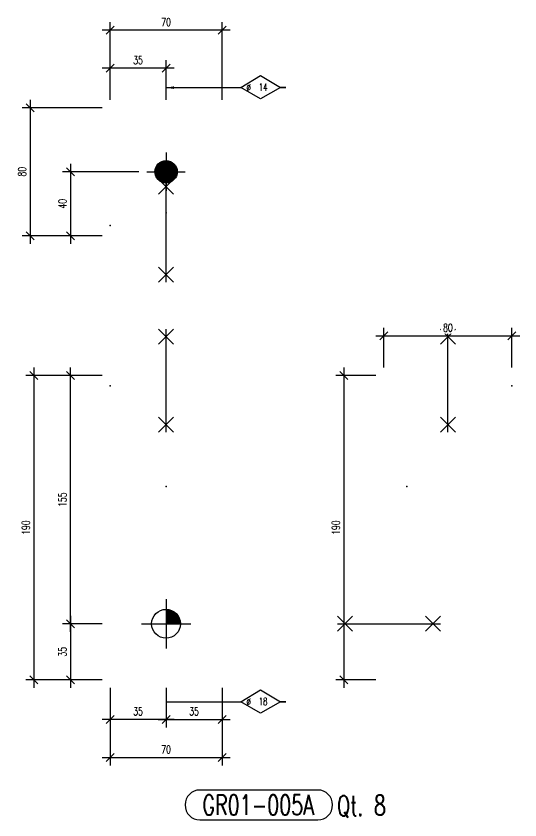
# Model space of a CAD drawing. Extents: x -37120 to -36153, y 6373 to 6924.
# Drawn here: x -37120 to -36805, y 6373 to 6875 of the extents above; entities that cross this region are included whole.
import ezdxf
from ezdxf.enums import TextEntityAlignment as Align

# ---------------------------------------------------------------- set-up
doc = ezdxf.new("R2010")
doc.units = 0
doc.header["$LTSCALE"] = 10
doc.header["$MEASUREMENT"] = 0
doc.linetypes.add('DASHDOT', pattern=[1, 0.5, -0.25, 0, -0.25])
doc.linetypes.add('HIDDEN', pattern=[0.375, 0.25, -0.125])
doc.layers.get('0').update_dxf_attribs({"linetype": 'CONTINUOUS'})
doc.layers.get('Defpoints').update_dxf_attribs({"linetype": 'CONTINUOUS'})
for name, color, linetype in [('A', 2, 'DASHDOT'), ('CONTORNO3', 1, 'CONTINUOUS'), ('FORIR', 4, 'CONTINUOUS'), ('G', 3, 'CONTINUOUS'), ('MARK_QTA', 4, 'CONTINUOUS'), ('MARK_SLOT', 6, 'CONTINUOUS'), ('TR', 6, 'HIDDEN')]:
    doc.layers.add(name, color=color, linetype=linetype)
doc.styles.add('1', font='romans', dxfattribs={"width": 0.7, "height": 2.8})
doc.styles.add('MARK', font='ROMANS', dxfattribs={"width": 0.7})
doc.styles.add('ROMANS', font='romans.shx', dxfattribs={"width": 0.7})
doc.dimstyles.new('1-2.5', dxfattribs={"dimscale": 2.5, "dimtxt": 2, "dimasz": 2, "dimexe": 2, "dimexo": 2, "dimgap": 1, "dimtad": 1, "dimdec": 0, "dimzin": 0, "dimdsep": 46, "dimtxsty": 'ROMANS', "dimblk": 'OBLIQUE', "dimcen": 0, "dimdle": 2, "dimclrd": 1, "dimclre": 1, "dimclrt": 4, "dimadec": 0, "dimazin": 0, "dimtfac": 1, "dimtdec": 0, "dimtofl": 0, "dimtmove": 0, "dimatfit": 3, "dimfxl": 1, "dimtfill": 1, "dimtolj": 1, "dimtzin": 0, "dimarcsym": 0})

# ---------------------------------------------------------------- blocks, each defined once
blk = doc.blocks.new('M16')
for p, q in [((0, 15.43), (0, -15.43)), ((-15.43, 0), (15.43, 0))]:
    blk.add_line(p, q)
at = {"color": 4, "const_width": 9.01}
blk.add_lwpolyline([(4.51, 0, 0.414214), (0, 4.51)], format="xyb", dxfattribs=at)
at = {"color": 4}
blk.add_circle((0, 0), 9, dxfattribs=at)
at = {"flags": 1}
blk.add_attdef('TOLE', (16.67, -8.27), '', height=5.26, dxfattribs=at)
blk = doc.blocks.new('MS')
at = {"color": 6}
for p, q in [((-4.65, 22.79), (4.65, 32.1)), ((-4.65, 32.1), (4.65, 22.79)), ((-4.65, -22.79), (4.65, -32.1)), ((-4.65, -32.1), (4.65, -22.79))]:
    blk.add_line(p, q, dxfattribs=at)
at = {"color": 3}
blk.add_line((0, -32.1), (0, 32.1), dxfattribs=at)
at = {"flags": 1}
for tag, p, height in [('DIAM', (0, 0), 8.01), ('TOLE', (1.27, -9.73), 5.26), ('AVAN', (1.27, -18.16), 5.26), ('DIET', (1.27, -24.59), 5.26)]:
    blk.add_attdef(tag, p, '', height=height, dxfattribs=at)
blk = doc.blocks.new('3D_INFOPOS')
blk.add_point((0, 0))
at = {"layer": 'FORIR', "flags": 1}
blk.add_attdef('POS_PEZ', (7.55, -4.31), '', height=5.26, dxfattribs=at)
blk = doc.blocks.new('M8_PRO')
at = {"layer": 'MARK_SLOT'}
blk.add_lwpolyline([(3.73, 7.47, 1), (3.73, 0), (33.15, 0, 1), (33.15, 7.47)], format="xyb", close=True, dxfattribs=at)
at = {"style": 'MARK', "width": 0.7, "flags": 1}
for tag, p in [('TRA_PEZ', (-2.51, 11.92)), ('SUN_LIS', (-2.51, 10.85)), ('PUN_LIS', (-2.51, 11.39)), ('DES_PEZ', (-2.51, 10.31)), ('NOT_PEZ', (-2.51, 9.78)), ('TIP_PEZ', (-2.51, 9.24)), ('ING_PEZ', (-2.51, 8.71)), ('MCL_PEZ', (-2.51, 8.17)), ('COD_PEZ', (-2.51, 7.64)), ('COS_PEZ', (-2.51, 7.1)), ('DIM_PRO', (-2.51, 6.57))]:
    blk.add_attdef(tag, p, '', height=0.35, dxfattribs=at)
at = {"style": 'MARK', "width": 0.7}
blk.add_attdef('MAR_PEZ', text='', height=5, dxfattribs=at).set_placement((13.59, 3.73), align=Align.MIDDLE)
at = {"layer": 'MARK_QTA', "style": 'MARK', "width": 0.7}
blk.add_text('Qt.', height=5, dxfattribs=at).set_placement((41.27, 3.31), align=Align.MIDDLE)
blk.add_attdef('QTA_PEZ', (81.82, 1.18), '', height=5, dxfattribs=at)
blk = doc.blocks.new('3D_INFOM')
blk.add_point((0, 0))
at = {"layer": 'FORIR', "flags": 1}
blk.add_attdef('MARK', (7.55, -4.31), '', height=5.26, dxfattribs=at)
blk = doc.blocks.new('M12')
for p, q in [((0, 12), (0, -12)), ((-12, 0), (12, 0))]:
    blk.add_line(p, q)
at = {"color": 4, "const_width": 7.01}
blk.add_lwpolyline([(-3.51, 0, 1), (3.51, 0, 1)], format="xyb", close=True, dxfattribs=at)
at = {"color": 4}
blk.add_circle((0, 0), 7, dxfattribs=at)
at = {"flags": 1}
blk.add_attdef('TOLE', (12.42, -6.12), '', height=5.26, dxfattribs=at)
blk = doc.blocks.new('_OBLIQUE')
at = {"color": 0, "linetype": 'ByBlock'}
blk.add_line((-0.5, -0.5), (0.5, 0.5), dxfattribs=at)
blk = doc.blocks.new('*D45')
at = {"color": 1, "lineweight": -2, "transparency": 16777216}
for p, q in [((-37085.58, 6500.1), (-37085.58, 6455.11)), ((-37065.83, 6495.1), (-37090.58, 6495.1)), ((-37065.83, 6460.11), (-37090.58, 6460.11))]:
    blk.add_line(p, q, dxfattribs=at)
at = {"layer": 'Defpoints', "color": 0, "transparency": 16777216}
for p in [(-37060.83, 6495.1), (-37085.58, 6460.11), (-37060.83, 6460.11)]:
    blk.add_point(p, dxfattribs=at)
at = {"color": 1, "lineweight": -2, "transparency": 16777216, "xscale": 5, "yscale": 5, "zscale": 5}
for p, rotation in [((-37085.58, 6495.1), 90), ((-37085.58, 6460.11), 270)]:
    blk.add_blockref('_OBLIQUE', p, dxfattribs=dict(at, rotation=rotation))
at = {"color": 4, "transparency": 16777216, "insert": (-37090.58, 6477.6), "char_height": 5, "attachment_point": 5, "rotation": 90, "style": 'ROMANS', "bg_fill": 3, "box_fill_scale": 1.25, "bg_fill_color": 256, "bg_fill_true_color": 13158600, "bg_fill_transparency": 0}
blk.add_mtext('\\A1;35', dxfattribs=at)
blk = doc.blocks.new('*D46')
at = {"color": 1, "lineweight": -2, "transparency": 16777216}
for p, q in [((-37085.58, 6490.1), (-37085.58, 6655.11)), ((-37065.83, 6650.11), (-37090.58, 6650.11)), ((-37065.83, 6495.1), (-37090.58, 6495.1))]:
    blk.add_line(p, q, dxfattribs=at)
at = {"layer": 'Defpoints', "color": 0, "transparency": 16777216}
for p in [(-37085.58, 6650.11), (-37060.83, 6650.11), (-37060.83, 6495.1)]:
    blk.add_point(p, dxfattribs=at)
at = {"color": 1, "lineweight": -2, "transparency": 16777216, "xscale": 5, "yscale": 5, "zscale": 5}
for p, rotation in [((-37085.58, 6650.11), 90), ((-37085.58, 6495.1), 270)]:
    blk.add_blockref('_OBLIQUE', p, dxfattribs=dict(at, rotation=rotation))
at = {"color": 4, "transparency": 16777216, "insert": (-37090.58, 6572.6), "char_height": 5, "attachment_point": 5, "rotation": 90, "style": 'ROMANS', "bg_fill": 3, "box_fill_scale": 1.25, "bg_fill_color": 256, "bg_fill_true_color": 13158600, "bg_fill_transparency": 0}
blk.add_mtext('\\A1;155', dxfattribs=at)
blk = doc.blocks.new('*D47')
at = {"color": 1, "lineweight": -2, "transparency": 16777216}
for p, q in [((-37108.41, 6655.11), (-37108.41, 6455.11)), ((-37065.83, 6650.11), (-37113.41, 6650.11)), ((-37065.83, 6460.11), (-37113.41, 6460.11))]:
    blk.add_line(p, q, dxfattribs=at)
at = {"layer": 'Defpoints', "color": 0, "transparency": 16777216}
for p in [(-37060.83, 6650.11), (-37108.41, 6460.11), (-37060.83, 6460.11)]:
    blk.add_point(p, dxfattribs=at)
at = {"color": 1, "lineweight": -2, "transparency": 16777216, "xscale": 5, "yscale": 5, "zscale": 5}
for p, rotation in [((-37108.41, 6650.11), 90), ((-37108.41, 6460.11), 270)]:
    blk.add_blockref('_OBLIQUE', p, dxfattribs=dict(at, rotation=rotation))
at = {"color": 4, "transparency": 16777216, "insert": (-37113.41, 6555.11), "char_height": 5, "attachment_point": 5, "rotation": 90, "style": 'ROMANS', "bg_fill": 3, "box_fill_scale": 1.25, "bg_fill_color": 256, "bg_fill_true_color": 13158600, "bg_fill_transparency": 0}
blk.add_mtext('\\A1;190', dxfattribs=at)
blk = doc.blocks.new('*D48')
at = {"color": 1, "lineweight": -2, "transparency": 16777216}
for p, q in [((-37025.83, 6455.11), (-37025.83, 6430.4)), ((-36990.83, 6455.11), (-36990.83, 6430.4)), ((-37030.83, 6435.4), (-36985.83, 6435.4))]:
    blk.add_line(p, q, dxfattribs=at)
at = {"layer": 'Defpoints', "color": 0, "transparency": 16777216}
for p in [(-37025.83, 6460.11), (-36990.83, 6460.11), (-36990.83, 6435.4)]:
    blk.add_point(p, dxfattribs=at)
at = {"color": 1, "lineweight": -2, "transparency": 16777216, "xscale": 5, "yscale": 5, "zscale": 5, "rotation": 180}
blk.add_blockref('_OBLIQUE', (-37025.83, 6435.4), dxfattribs=at)
at = {"color": 1, "lineweight": -2, "transparency": 16777216, "xscale": 5, "yscale": 5, "zscale": 5}
blk.add_blockref('_OBLIQUE', (-36990.83, 6435.4), dxfattribs=at)
at = {"color": 4, "transparency": 16777216, "insert": (-37008.33, 6440.4), "char_height": 5, "attachment_point": 5, "style": 'ROMANS', "bg_fill": 3, "box_fill_scale": 1.25, "bg_fill_color": 256, "bg_fill_true_color": 13158600, "bg_fill_transparency": 0}
blk.add_mtext('\\A1;35', dxfattribs=at)
blk = doc.blocks.new('*D49')
at = {"color": 1, "lineweight": -2, "transparency": 16777216}
for p, q in [((-37060.83, 6455.11), (-37060.83, 6430.4)), ((-37025.83, 6455.11), (-37025.83, 6430.4)), ((-37020.83, 6435.4), (-37065.83, 6435.4))]:
    blk.add_line(p, q, dxfattribs=at)
at = {"layer": 'Defpoints', "color": 0, "transparency": 16777216}
for p in [(-37060.83, 6460.11), (-37025.83, 6460.11), (-37060.83, 6435.4)]:
    blk.add_point(p, dxfattribs=at)
at = {"color": 1, "lineweight": -2, "transparency": 16777216, "xscale": 5, "yscale": 5, "zscale": 5, "rotation": 180}
blk.add_blockref('_OBLIQUE', (-37060.83, 6435.4), dxfattribs=at)
at = {"color": 1, "lineweight": -2, "transparency": 16777216, "xscale": 5, "yscale": 5, "zscale": 5}
blk.add_blockref('_OBLIQUE', (-37025.83, 6435.4), dxfattribs=at)
at = {"color": 4, "transparency": 16777216, "insert": (-37043.33, 6440.4), "char_height": 5, "attachment_point": 5, "style": 'ROMANS', "bg_fill": 3, "box_fill_scale": 1.25, "bg_fill_color": 256, "bg_fill_true_color": 13158600, "bg_fill_transparency": 0}
blk.add_mtext('\\A1;35', dxfattribs=at)
blk = doc.blocks.new('*D50')
at = {"color": 1, "lineweight": -2, "transparency": 16777216}
for p, q in [((-37060.83, 6455.11), (-37060.83, 6406.62)), ((-36990.83, 6455.11), (-36990.83, 6406.62)), ((-37065.83, 6411.62), (-36985.83, 6411.62))]:
    blk.add_line(p, q, dxfattribs=at)
at = {"layer": 'Defpoints', "color": 0, "transparency": 16777216}
for p in [(-37060.83, 6460.11), (-36990.83, 6460.11), (-36990.83, 6411.62)]:
    blk.add_point(p, dxfattribs=at)
at = {"color": 1, "lineweight": -2, "transparency": 16777216, "xscale": 5, "yscale": 5, "zscale": 5, "rotation": 180}
blk.add_blockref('_OBLIQUE', (-37060.83, 6411.62), dxfattribs=at)
at = {"color": 1, "lineweight": -2, "transparency": 16777216, "xscale": 5, "yscale": 5, "zscale": 5}
blk.add_blockref('_OBLIQUE', (-36990.83, 6411.62), dxfattribs=at)
at = {"color": 4, "transparency": 16777216, "insert": (-37025.83, 6416.62), "char_height": 5, "attachment_point": 5, "style": 'ROMANS', "bg_fill": 3, "box_fill_scale": 1.25, "bg_fill_color": 256, "bg_fill_true_color": 13158600, "bg_fill_transparency": 0}
blk.add_mtext('\\A1;70', dxfattribs=at)
blk = doc.blocks.new('*D51')
at = {"color": 1, "lineweight": -2, "transparency": 16777216}
for p, q in [((-36914.67, 6655.11), (-36914.67, 6455.11)), ((-36894.67, 6650.11), (-36919.67, 6650.11)), ((-36894.67, 6460.11), (-36919.67, 6460.11))]:
    blk.add_line(p, q, dxfattribs=at)
at = {"layer": 'Defpoints', "color": 0, "transparency": 16777216}
for p in [(-36889.67, 6650.11), (-36914.67, 6460.11), (-36889.67, 6460.11)]:
    blk.add_point(p, dxfattribs=at)
at = {"color": 1, "lineweight": -2, "transparency": 16777216, "xscale": 5, "yscale": 5, "zscale": 5}
for p, rotation in [((-36914.67, 6650.11), 90), ((-36914.67, 6460.11), 270)]:
    blk.add_blockref('_OBLIQUE', p, dxfattribs=dict(at, rotation=rotation))
at = {"color": 4, "transparency": 16777216, "insert": (-36919.67, 6555.11), "char_height": 5, "attachment_point": 5, "rotation": 90, "style": 'ROMANS', "bg_fill": 3, "box_fill_scale": 1.25, "bg_fill_color": 256, "bg_fill_true_color": 13158600, "bg_fill_transparency": 0}
blk.add_mtext('\\A1;190', dxfattribs=at)
blk = doc.blocks.new('*D52')
at = {"color": 1, "lineweight": -2, "transparency": 16777216}
for p, q in [((-36889.67, 6655.11), (-36889.67, 6680.04)), ((-36809.67, 6655.11), (-36809.67, 6680.04)), ((-36894.67, 6675.04), (-36804.67, 6675.04))]:
    blk.add_line(p, q, dxfattribs=at)
at = {"layer": 'Defpoints', "color": 0, "transparency": 16777216}
for p in [(-36809.67, 6675.04), (-36889.67, 6650.11), (-36809.67, 6650.11)]:
    blk.add_point(p, dxfattribs=at)
at = {"color": 1, "lineweight": -2, "transparency": 16777216, "xscale": 5, "yscale": 5, "zscale": 5, "rotation": 180}
blk.add_blockref('_OBLIQUE', (-36889.67, 6675.04), dxfattribs=at)
at = {"color": 1, "lineweight": -2, "transparency": 16777216, "xscale": 5, "yscale": 5, "zscale": 5}
blk.add_blockref('_OBLIQUE', (-36809.67, 6675.04), dxfattribs=at)
at = {"color": 4, "transparency": 16777216, "insert": (-36849.67, 6680.04), "char_height": 5, "attachment_point": 5, "style": 'ROMANS', "bg_fill": 3, "box_fill_scale": 1.25, "bg_fill_color": 256, "bg_fill_true_color": 13158600, "bg_fill_transparency": 0}
blk.add_mtext('\\A1;80', dxfattribs=at)
blk = doc.blocks.new('*D53')
at = {"color": 1, "lineweight": -2, "transparency": 16777216}
for p, q in [((-37085.6, 6782.45), (-37085.6, 6732.45)), ((-37042.83, 6777.45), (-37090.6, 6777.45)), ((-37065.83, 6737.45), (-37090.6, 6737.45))]:
    blk.add_line(p, q, dxfattribs=at)
at = {"layer": 'Defpoints', "color": 0, "transparency": 16777216}
for p in [(-37037.83, 6777.45), (-37085.6, 6737.45), (-37060.83, 6737.45)]:
    blk.add_point(p, dxfattribs=at)
at = {"color": 1, "lineweight": -2, "transparency": 16777216, "xscale": 5, "yscale": 5, "zscale": 5}
for p, rotation in [((-37085.6, 6777.45), 90), ((-37085.6, 6737.45), 270)]:
    blk.add_blockref('_OBLIQUE', p, dxfattribs=dict(at, rotation=rotation))
at = {"color": 4, "transparency": 16777216, "insert": (-37090.6, 6757.45), "char_height": 5, "attachment_point": 5, "rotation": 90, "style": 'ROMANS', "bg_fill": 3, "box_fill_scale": 1.25, "bg_fill_color": 256, "bg_fill_true_color": 13158600, "bg_fill_transparency": 0}
blk.add_mtext('\\A1;40', dxfattribs=at)
blk = doc.blocks.new('*D54')
at = {"color": 1, "lineweight": -2, "transparency": 16777216}
for p, q in [((-37110.82, 6822.45), (-37110.82, 6732.45)), ((-37065.83, 6817.45), (-37115.82, 6817.45)), ((-37065.83, 6737.45), (-37115.82, 6737.45))]:
    blk.add_line(p, q, dxfattribs=at)
at = {"layer": 'Defpoints', "color": 0, "transparency": 16777216}
for p in [(-37060.83, 6817.45), (-37110.82, 6737.45), (-37060.83, 6737.45)]:
    blk.add_point(p, dxfattribs=at)
at = {"color": 1, "lineweight": -2, "transparency": 16777216, "xscale": 5, "yscale": 5, "zscale": 5}
for p, rotation in [((-37110.82, 6817.45), 90), ((-37110.82, 6737.45), 270)]:
    blk.add_blockref('_OBLIQUE', p, dxfattribs=dict(at, rotation=rotation))
at = {"color": 4, "transparency": 16777216, "insert": (-37115.82, 6777.45), "char_height": 5, "attachment_point": 5, "rotation": 90, "style": 'ROMANS', "bg_fill": 3, "box_fill_scale": 1.25, "bg_fill_color": 256, "bg_fill_true_color": 13158600, "bg_fill_transparency": 0}
blk.add_mtext('\\A1;80', dxfattribs=at)
blk = doc.blocks.new('*D55')
at = {"color": 1, "lineweight": -2, "transparency": 16777216}
for p, q in [((-37060.83, 6822.45), (-37060.83, 6847.14)), ((-37025.83, 6822.45), (-37025.83, 6847.14)), ((-37020.83, 6842.14), (-37065.83, 6842.14))]:
    blk.add_line(p, q, dxfattribs=at)
at = {"layer": 'Defpoints', "color": 0, "transparency": 16777216}
for p in [(-37060.83, 6842.14), (-37060.83, 6817.45), (-37025.83, 6817.45)]:
    blk.add_point(p, dxfattribs=at)
at = {"color": 1, "lineweight": -2, "transparency": 16777216, "xscale": 5, "yscale": 5, "zscale": 5, "rotation": 180}
blk.add_blockref('_OBLIQUE', (-37060.83, 6842.14), dxfattribs=at)
at = {"color": 1, "lineweight": -2, "transparency": 16777216, "xscale": 5, "yscale": 5, "zscale": 5}
blk.add_blockref('_OBLIQUE', (-37025.83, 6842.14), dxfattribs=at)
at = {"color": 4, "transparency": 16777216, "insert": (-37043.33, 6847.14), "char_height": 5, "attachment_point": 5, "style": 'ROMANS', "bg_fill": 3, "box_fill_scale": 1.25, "bg_fill_color": 256, "bg_fill_true_color": 13158600, "bg_fill_transparency": 0}
blk.add_mtext('\\A1;35', dxfattribs=at)
blk = doc.blocks.new('*D56')
at = {"color": 1, "lineweight": -2, "transparency": 16777216}
for p, q in [((-37060.83, 6822.45), (-37060.83, 6870.91)), ((-36990.83, 6822.45), (-36990.83, 6870.91)), ((-36985.83, 6865.91), (-37065.83, 6865.91))]:
    blk.add_line(p, q, dxfattribs=at)
at = {"layer": 'Defpoints', "color": 0, "transparency": 16777216}
for p in [(-37060.83, 6865.91), (-37060.83, 6817.45), (-36990.83, 6817.45)]:
    blk.add_point(p, dxfattribs=at)
at = {"color": 1, "lineweight": -2, "transparency": 16777216, "xscale": 5, "yscale": 5, "zscale": 5, "rotation": 180}
blk.add_blockref('_OBLIQUE', (-37060.83, 6865.91), dxfattribs=at)
at = {"color": 1, "lineweight": -2, "transparency": 16777216, "xscale": 5, "yscale": 5, "zscale": 5}
blk.add_blockref('_OBLIQUE', (-36990.83, 6865.91), dxfattribs=at)
at = {"color": 4, "transparency": 16777216, "insert": (-37025.83, 6870.91), "char_height": 5, "attachment_point": 5, "style": 'ROMANS', "bg_fill": 3, "box_fill_scale": 1.25, "bg_fill_color": 256, "bg_fill_true_color": 13158600, "bg_fill_transparency": 0}
blk.add_mtext('\\A1;70', dxfattribs=at)
blk = doc.blocks.new('new blockgkljdflgjflkgjldkgjfççl584gf654gggg')
at = {"color": 1}
blk.add_lwpolyline([(0, 0), (1.36, 0), (6.31, 3.05), (11.32, 0), (12.67, 0), (11.32, 0), (6.31, -2.81), (1.36, 0)], dxfattribs=at)
at = {"color": 7, "style": 'MARK', "width": 0.7}
blk.add_text('%%C', height=1.8, dxfattribs=at).set_placement((2.79, -0.91))
at = {"style": '1', "width": 0.7}
blk.add_attdef('FURO', text='', height=1.8, dxfattribs=at).set_placement((6.95, -0.77), align=Align.CENTER)

msp = doc.modelspace()

# ---------------------------------------------------------------- linework, layer by layer
at = {"layer": 'A'}
for p in [(-37060.83, 6743.8), (-37060.83, 6643.76), (-36809.67, 6643.76)]:
    msp.add_point(p, dxfattribs=at)
at = {"layer": 'G'}
for p in [(-37060.83, 6743.8), (-37060.83, 6643.76), (-36809.67, 6643.76)]:
    msp.add_point(p, dxfattribs=at)
at = {"layer": 'TR'}
for p in [(-37060.83, 6743.8), (-37060.83, 6643.76), (-36809.67, 6643.76)]:
    msp.add_point(p, dxfattribs=at)

# ---------------------------------------------------------------- block references
at = {"xscale": 2.5, "yscale": 2.5, "zscale": 5}
for p, values in [((-36982.55, 6829.95), {'FURO': '14'}), ((-36982.55, 6446.24), {'FURO': '18'})]:
    msp.add_blockref('new blockgkljdflgjflkgjldkgjfççl584gf654gggg', p, dxfattribs=at).add_auto_attribs(values)
for name, p in [('M12', (-37025.83, 6777.45)), ('3D_INFOPOS', (-37025.83, 6751.8)), ('3D_INFOM', (-37025.83, 6751.8)), ('MS', (-36849.67, 6646.93)), ('3D_INFOPOS', (-37025.83, 6580.76)), ('3D_INFOM', (-37025.83, 6580.76)), ('3D_INFOPOS', (-36875.32, 6580.76)), ('3D_INFOM', (-36875.32, 6580.76)), ('M16', (-37025.83, 6495.1))]:
    msp.add_blockref(name, p)
for p, rotation in [((-37025.83, 6740.63), 359.9999999997374), ((-37025.83, 6646.93), 359.9999999997374), ((-36886.49, 6495.1), 270.0000000001641)]:
    msp.add_blockref('MS', p, dxfattribs=dict(rotation=rotation))
ref = msp.add_blockref('M8_PRO', (-37013.95, 6372.58), dxfattribs=dict(xscale=2.5, yscale=2.5))
ref.add_attrib('MAR_PEZ', 'GR01-005A', dxfattribs={"height": 12.5, "style": 'MARK', "width": 0.7}).set_placement((-36968.22, 6381.92), align=Align.MIDDLE)
ref.add_attrib('QTA_PEZ', '8', (-36895.92, 6375.53), dxfattribs={"layer": 'MARK_QTA', "height": 12.5, "style": 'MARK', "width": 0.7})

# ---------------------------------------------------------------- dimensions: what is measured, and where the dimension line sits
dim = msp.add_linear_dim(base=(-37085.58, 6460.11), p1=(-37060.83, 6495.1), p2=(-37060.83, 6460.11), angle=90, dimstyle='1-2.5')
dim.commit()
dim.dimension.update_dxf_attribs({"geometry": '*D45', "text_midpoint": (-37090.58, 6477.6)})
dim = msp.add_linear_dim(base=(-36990.83, 6435.4), p1=(-37025.83, 6460.11), p2=(-36990.83, 6460.11), dimstyle='1-2.5')
dim.commit()
dim.dimension.update_dxf_attribs({"geometry": '*D48', "text_midpoint": (-37008.33, 6440.4)})

# ---------------------------------------------------------------- next in the draw order: dimensions: what is measured, and where the dimension line sits
for base, p1, p2, picture, middle in [((-37085.6, 6737.45), (-37037.83, 6777.45), (-37060.83, 6737.45), '*D53', (-37090.6, 6757.45)), ((-37085.58, 6650.11), (-37060.83, 6495.1), (-37060.83, 6650.11), '*D46', (-37090.58, 6572.6)), ((-36914.67, 6460.11), (-36889.67, 6650.11), (-36889.67, 6460.11), '*D51', (-36919.67, 6555.11))]:
    dim = msp.add_linear_dim(base=base, p1=p1, p2=p2, angle=90, dimstyle='1-2.5')
    dim.commit()
    dim.dimension.update_dxf_attribs({"geometry": picture, "text_midpoint": middle})

# ---------------------------------------------------------------- next in the draw order: dimensions: what is measured, and where the dimension line sits
for base, p1, p2, picture, middle in [((-37110.82, 6737.45), (-37060.83, 6817.45), (-37060.83, 6737.45), '*D54', (-37115.82, 6777.45)), ((-37108.41, 6460.11), (-37060.83, 6650.11), (-37060.83, 6460.11), '*D47', (-37113.41, 6555.11))]:
    dim = msp.add_linear_dim(base=base, p1=p1, p2=p2, angle=90, dimstyle='1-2.5')
    dim.commit()
    dim.dimension.update_dxf_attribs({"geometry": picture, "text_midpoint": middle})
dim = msp.add_linear_dim(base=(-36809.67, 6675.04), p1=(-36889.67, 6650.11), p2=(-36809.67, 6650.11), dimstyle='1-2.5')
dim.commit()
dim.dimension.update_dxf_attribs({"geometry": '*D52', "text_midpoint": (-36849.67, 6680.04)})

# ---------------------------------------------------------------- next in the draw order: dimensions: what is measured, and where the dimension line sits
for base, p1, p2, picture, middle in [((-37060.83, 6842.14), (-37025.83, 6817.45), (-37060.83, 6817.45), '*D55', (-37043.33, 6847.14)), ((-37060.83, 6435.4), (-37025.83, 6460.11), (-37060.83, 6460.11), '*D49', (-37043.33, 6440.4))]:
    dim = msp.add_linear_dim(base=base, p1=p1, p2=p2, dimstyle='1-2.5')
    dim.commit()
    dim.dimension.update_dxf_attribs({"geometry": picture, "text_midpoint": middle})

# ---------------------------------------------------------------- next in the draw order: dimensions: what is measured, and where the dimension line sits
for base, p1, p2, picture, middle in [((-37060.83, 6865.91), (-36990.83, 6817.45), (-37060.83, 6817.45), '*D56', (-37025.83, 6870.91)), ((-36990.83, 6411.62), (-37060.83, 6460.11), (-36990.83, 6460.11), '*D50', (-37025.83, 6416.62))]:
    dim = msp.add_linear_dim(base=base, p1=p1, p2=p2, dimstyle='1-2.5')
    dim.commit()
    dim.dimension.update_dxf_attribs({"geometry": picture, "text_midpoint": middle})

# ---------------------------------------------------------------- next in the draw order: linework, layer by layer
at = {"layer": 'CONTORNO3'}
for p, q in [((-37001.85, 6829.95), (-36981.81, 6829.95)), ((-37001.85, 6446.24), (-36981.81, 6446.24))]:
    msp.add_line(p, q, dxfattribs=at)

# ---------------------------------------------------------------- next in the draw order: leaders
for points, override in [([(-37025.83, 6829.95), (-37001.85, 6829.95)], {"dimgap": 1, "dimtad": 0}), ([(-37025.83, 6446.24), (-37001.04, 6446.24)], {"dimscale": 1, "dimgap": 1, "dimtad": 0})]:
    msp.add_leader(points, dimstyle='1-2.5', override=override)

doc.saveas('drawing.dxf')
